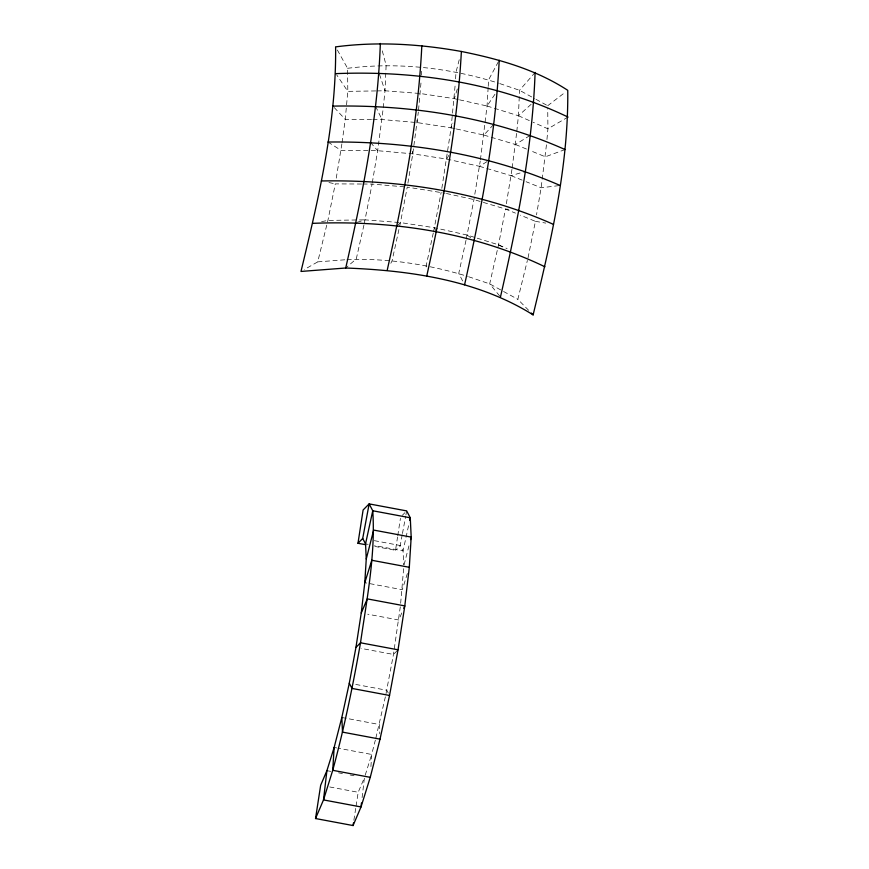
<?xml version="1.0" encoding="UTF-8"?>
<svg xmlns="http://www.w3.org/2000/svg" width="869" height="869" viewBox="0 0 869 869"><rect width="100%" height="100%" fill="white"/><g stroke="black" fill="none" stroke-linecap="round" stroke-linejoin="round"><path stroke-width="0.65" stroke-dasharray="4.34 3.26" d="M383.251 107.778L385.01 90.778L386.129 65.327L381.697 48.599M516.794 131.436L518.424 115.751L519.543 90.3L535.098 72.409M420.965 83.033L418.478 110.689M421.432 75.168L421.671 71.236M480.416 159.798L487.053 106.007L488.139 87.65M488.215 86.346L488.606 79.796L498.578 61.373M370.922 766.577L371.682 754.466L375.343 740.138M403.618 568.674L400.468 605.519M441.832 188.345L451.12 127.808L455.237 84.141M455.573 78.851L455.986 72.246L459.353 59.266M546.46 144.808L541.126 187.769L536.51 214.882M546.949 139.475L547.926 128.808L547.72 108.451M372.29 182.74L377.667 150.706L383.11 109.081M512.167 167.88L516.664 132.74M407.909 183.12L412.786 153.835L418.337 112.014M362.101 797.633L364.426 777.679L358.191 792.278L355.932 806.921M400.305 606.834L393.461 654.444L385.662 695.515M341.886 143.874L335.727 181.306M342.06 142.581L345.243 119.357L347.806 91.354L347.578 68.293L335.608 46.883M506.377 203.704L511.993 169.183M466.284 239.029L473.942 199.588L480.231 161.102M353.879 820.227L355.725 808.246M374.8 546.416L395.504 550.294L397.557 536.988M397.763 535.652L400.424 518.348M402.206 534.859L400.229 545.504L395.504 550.294M402.456 533.523L405.671 516.229M405.921 514.904L406.659 510.907M390.833 263.253L392.049 260.896L400.446 222.583L407.235 187.107L445.102 193.211M433.566 231.665L441.17 192.331M364.23 223.746L372.073 184.076L407.235 187.107M499.642 295.96L489.692 283.881L498.524 244.808L505.486 209.038L509.473 209.375M361.558 184.022L335.293 183.88L327.906 220.411L317.728 261.873L304.335 269.531M528.026 257.865L535.413 221.334L520.444 215.186M433.283 232.979L426.136 265.838L426.364 269.662M408.549 525.734L403.064 550.892L403.716 564.785M385.369 696.829L375.68 738.835M466.001 240.344L458.756 273.377L464.578 284.782M363.937 225.049L356.279 258.919L345.71 268.01M528.634 310.309L517.848 299.327L527.385 260.45M404.096 564.785L409.571 543.397M377.037 90.908L385.01 90.778L420.346 93.515L454.324 98.664L457.474 88.475M407.365 573.518L402.304 589.725L364.784 582.697M365.241 775.105L371.682 754.466L338.041 748.166M372.823 119.498L382.023 119.542L417.185 122.583L451.12 127.808L452.955 123.05M401.793 612.949L398.773 619.999L367.717 614.198M327.982 142.038L341.006 150.326L377.667 150.706L412.786 153.835L446.699 159.081L449.946 153.346M459.56 99.837L487.053 106.007L496.666 91.723M456.355 128.97L483.892 135.064L493.744 124.332M402.358 515.274L404.943 512.656M397.122 650.74L393.461 654.444L361.113 648.393M396.948 225.853L400.446 222.583L434.424 227.721L467.153 235.064L475.94 237.791M487.053 106.007L518.424 115.751L533.794 101.934M547.698 105.736L565.643 91.94M446.699 159.081L479.492 166.316L488.639 160.591M483.892 135.064L515.436 144.504L530.329 135.292M568.011 117.076L547.926 128.808L533.175 122.279M565.046 149.555L545.363 156.8L530.394 150.652M357.094 222.323L365.11 219.846L400.446 222.583M479.492 166.316L511.081 175.679L523.985 171.834M321.606 221.638L327.906 220.411L365.11 219.846M558.854 185.629L541.126 187.769L526.103 181.719M347.578 68.293C398.154 61.992 450.012 67.825 498.513 83.152M317.728 261.873L345.645 259.733M346.981 259.635C387.574 258.028 428.634 264.382 467.424 276.32M375.712 90.93L347.806 91.354L336.618 74.745M371.508 119.487L345.243 119.357L332.903 106.116M362.873 184.022L372.073 184.076M535.413 221.334L545.754 223.094M374.354 540.659L400.229 545.504L403.064 550.892L374.604 545.569M365.545 543.875L368.13 544.363M355.758 684.435L386.803 690.247L388.997 694.418M341.821 717.49L379.34 724.507L379.775 733.827M334.152 747.449L336.737 747.927M326.907 770.662L330.785 771.39M338.552 772.834L342.429 773.562M350.196 775.018L354.074 775.745M329.72 786.956L358.191 792.278M328.96 182.555L335.293 183.88M451.12 127.808L455.052 128.677M446.405 193.494L473.942 199.588L505.486 209.038L515.458 213.133M454.324 98.664L458.256 99.544M477.2 238.182L498.524 244.808L507.127 248.61M499.751 83.576L519.543 90.3L534.793 98.664M468.663 276.744L489.692 283.881L517.848 299.327M511.081 175.679L524.854 181.219M515.436 144.504L529.156 150.141M518.424 115.751L531.947 121.736M535.967 99.305L546.525 105.095M498.524 244.808L504.063 247.915M467.153 235.064L473.301 239.583M370.52 142.483L377.667 150.706M375.571 106.333L382.023 119.542M434.424 227.721L435.869 230.796M379.46 74.245L385.01 90.778M412.275 151.26L412.786 153.835M417.022 120.031L417.185 122.583"/><path stroke-width="1.3" d="M380.34 43.45C377.722 119.335 362.536 194.178 345.71 268.01L300.989 271.443C318.706 197.926 336.466 122.931 335.608 46.883C377.526 41.343 419.868 44.015 461.374 51.477C498.578 58.94 535.662 69.39 567.75 90.322C568.608 166.37 550.848 241.365 533.121 314.882C477.429 280.068 410.222 270.465 345.71 268.01M535.098 72.409C532.48 148.295 517.294 223.137 500.468 296.97M421.823 45.742C418.119 121.541 403.651 196.372 387.194 270.302M499.208 60.222C495.504 136.02 481.035 210.852 464.578 284.782M357.985 543.277L362.71 538.476L369.14 503.89L372.758 510.766L365.545 543.875L366.251 559.028L364.784 582.697L361.254 612.982L355.942 647.416L349.284 683.219L341.821 717.49L334.152 747.449L332.729 770.314L323.496 799.914L315.534 818.533L353.064 825.55L361.015 806.943L370.259 777.342L380.025 739.15L389.54 695.461L398.035 649.806L404.802 605.899L409.31 567.294L411.189 537.107L410.277 517.783L406.659 510.907L369.14 503.89L363.112 509.994L357.985 543.277L365.74 544.722M461.374 51.477C457.376 127.254 443.081 202.075 426.744 276.038M334.152 747.449L326.907 770.662L323.496 799.914L361.015 806.943L361.482 802.945M315.534 818.533L320.672 785.261L326.907 770.662M353.064 825.55L353.466 822.889M409.701 520.433L410.277 517.783L372.758 510.766C375.614 555.074 366.794 599.121 360.505 642.788C352.966 685.652 344.157 728.309 332.729 770.314L370.259 777.342M366.251 559.028L373.659 530.079L411.189 537.107L410.537 539.616M364.784 582.697L371.791 560.266L409.31 567.294M361.254 612.982L367.283 598.882L404.802 605.899L403.803 608.257M355.942 647.416L360.505 642.788L398.035 649.806M335.879 73.637C415.002 70.476 496.242 82.522 568.011 117.076M312.797 223.344C391.919 220.183 473.16 232.229 544.928 266.783M332.903 106.116C412.025 104.671 492.462 117.163 565.046 149.555M321.356 180.969C400.479 179.525 480.926 192.016 553.499 224.408M327.982 142.038C407.094 141.05 487.346 153.661 560.125 185.477M389.54 695.461L352.021 688.433L349.284 683.219M380.025 739.15L342.505 732.122L341.821 717.49M531.328 313.046L533.121 314.882M362.71 538.476L365.545 543.875"/></g></svg>
